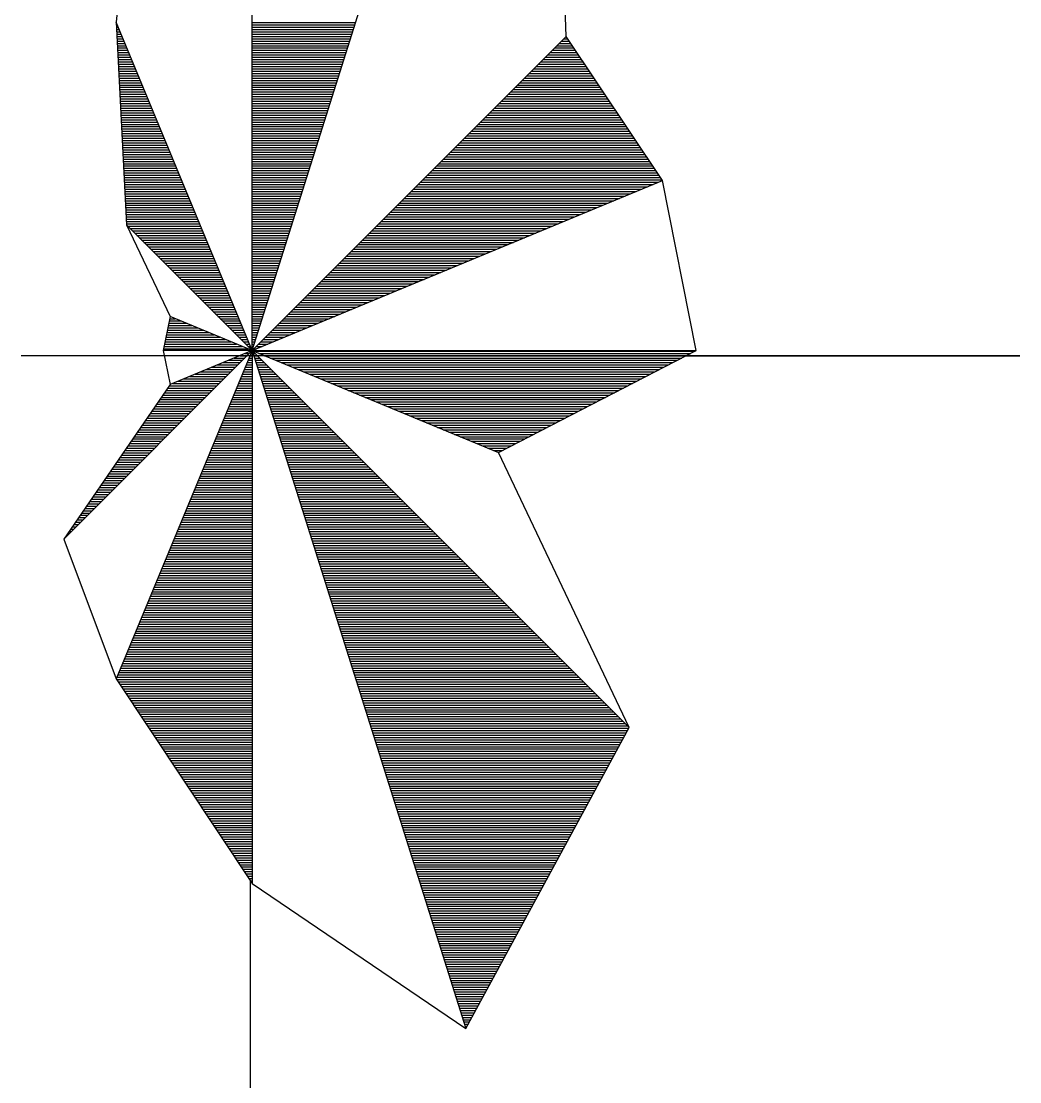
# Model space of a CAD drawing. Header units: millimetres. Extents: x 36720183 to 38160956, y 58934012 to 60388477.
# Drawn here: x 36907315 to 36933911, y 60300826 to 60329069 of the extents above; entities that cross this region are included whole.
import ezdxf

# ---------------------------------------------------------------- set-up
doc = ezdxf.new("R2010")
doc.units = ezdxf.units.MM
doc.header["$LTSCALE"] = 1000
doc.header["$MEASUREMENT"] = 0
doc.layers.add('TK_图框', color=7, linetype='Continuous')

# ---------------------------------------------------------------- blocks, each defined once
blk = doc.blocks.new('*X2')
at = {"color": 0}
for p, q in [((22719.77, 89198), (22764.47, 89198)), ((22719.77, 89197), (22764.16, 89197)), ((22719.77, 89196), (22763.84, 89196)), ((22719.77, 89195), (22763.53, 89195)), ((22719.77, 89194), (22763.21, 89194)), ((22719.77, 89193), (22762.9, 89193)), ((22719.77, 89192), (22762.58, 89192)), ((22719.77, 89191), (22762.27, 89191)), ((22719.77, 89190), (22761.95, 89190)), ((22719.77, 89189), (22761.64, 89189)), ((22719.77, 89188), (22761.32, 89188)), ((22719.77, 89187), (22761, 89187)), ((22719.77, 89186), (22760.69, 89186)), ((22719.77, 89185), (22760.37, 89185)), ((22719.77, 89184), (22760.06, 89184)), ((22719.77, 89183), (22759.74, 89183)), ((22719.77, 89182), (22759.43, 89182)), ((22719.77, 89181), (22759.11, 89181)), ((22719.77, 89180), (22758.8, 89180)), ((22719.77, 89179), (22758.48, 89179)), ((22719.77, 89178), (22758.17, 89178)), ((22719.77, 89177), (22757.85, 89177)), ((22719.77, 89176), (22757.54, 89176)), ((22719.77, 89175), (22757.22, 89175)), ((22719.77, 89174), (22756.91, 89174)), ((22719.77, 89173), (22756.59, 89173)), ((22719.77, 89172), (22756.28, 89172)), ((22719.77, 89171), (22755.96, 89171)), ((22719.77, 89170), (22755.64, 89170)), ((22719.77, 89169), (22755.33, 89169)), ((22719.77, 89168), (22755.01, 89168)), ((22719.77, 89167), (22754.7, 89167)), ((22719.77, 89166), (22754.38, 89166)), ((22719.77, 89165), (22754.07, 89165)), ((22719.77, 89164), (22753.75, 89164)), ((22719.77, 89163), (22753.44, 89163)), ((22719.77, 89162), (22753.12, 89162)), ((22719.77, 89161), (22752.81, 89161)), ((22719.77, 89160), (22752.49, 89160)), ((22719.77, 89159), (22752.18, 89159)), ((22719.77, 89158), (22751.86, 89158)), ((22719.77, 89157), (22751.55, 89157)), ((22719.77, 89156), (22751.23, 89156)), ((22719.77, 89155), (22750.92, 89155)), ((22719.77, 89154), (22750.6, 89154)), ((22719.77, 89153), (22750.28, 89153)), ((22719.77, 89152), (22749.97, 89152)), ((22719.77, 89151), (22749.65, 89151)), ((22719.77, 89150), (22749.34, 89150)), ((22719.77, 89149), (22749.02, 89149)), ((22719.77, 89148), (22748.71, 89148)), ((22719.77, 89147), (22748.39, 89147)), ((22719.77, 89146), (22748.08, 89146)), ((22719.77, 89145), (22747.76, 89145)), ((22719.77, 89144), (22747.45, 89144)), ((22719.77, 89143), (22747.13, 89143)), ((22719.77, 89142), (22746.82, 89142)), ((22719.77, 89141), (22746.5, 89141)), ((22719.77, 89140), (22746.19, 89140)), ((22719.77, 89139), (22745.87, 89139)), ((22719.77, 89138), (22745.55, 89138)), ((22719.77, 89137), (22745.24, 89137)), ((22719.77, 89136), (22744.92, 89136)), ((22719.77, 89135), (22744.61, 89135)), ((22719.77, 89134), (22744.29, 89134)), ((22719.77, 89133), (22743.98, 89133)), ((22719.77, 89132), (22743.66, 89132)), ((22719.77, 89131), (22743.35, 89131)), ((22719.77, 89130), (22743.03, 89130)), ((22719.77, 89129), (22742.72, 89129)), ((22719.77, 89128), (22742.4, 89128)), ((22719.77, 89127), (22742.09, 89127)), ((22719.77, 89126), (22741.77, 89126)), ((22719.77, 89125), (22741.46, 89125)), ((22719.77, 89124), (22741.14, 89124)), ((22719.77, 89123), (22740.83, 89123)), ((22719.77, 89122), (22740.51, 89122)), ((22719.77, 89121), (22740.19, 89121)), ((22719.77, 89120), (22739.88, 89120)), ((22719.77, 89119), (22739.56, 89119)), ((22719.77, 89118), (22739.25, 89118)), ((22719.77, 89117), (22738.93, 89117)), ((22719.77, 89116), (22738.62, 89116)), ((22719.77, 89115), (22738.3, 89115)), ((22719.77, 89114), (22737.99, 89114)), ((22719.77, 89113), (22737.67, 89113)), ((22719.77, 89112), (22737.36, 89112)), ((22719.77, 89111), (22737.04, 89111)), ((22719.77, 89110), (22736.73, 89110)), ((22719.77, 89109), (22736.41, 89109)), ((22719.77, 89108), (22736.1, 89108)), ((22719.77, 89107), (22735.78, 89107)), ((22719.77, 89106), (22735.47, 89106)), ((22719.77, 89105), (22735.15, 89105)), ((22719.77, 89104), (22734.83, 89104)), ((22719.77, 89103), (22734.52, 89103)), ((22719.77, 89102), (22734.2, 89102)), ((22719.77, 89101), (22733.89, 89101)), ((22719.77, 89100), (22733.57, 89100)), ((22719.77, 89099), (22733.26, 89099)), ((22719.77, 89098), (22732.94, 89098)), ((22719.77, 89097), (22732.63, 89097)), ((22719.77, 89096), (22732.31, 89096)), ((22719.77, 89095), (22732, 89095)), ((22719.77, 89094), (22731.68, 89094)), ((22719.77, 89093), (22731.37, 89093)), ((22719.77, 89092), (22731.05, 89092)), ((22719.77, 89091), (22730.74, 89091)), ((22719.77, 89090), (22730.42, 89090)), ((22719.77, 89089), (22730.11, 89089)), ((22719.77, 89088), (22729.79, 89088)), ((22719.77, 89087), (22729.47, 89087)), ((22719.77, 89086), (22729.16, 89086)), ((22719.77, 89085), (22728.84, 89085)), ((22719.77, 89084), (22728.53, 89084)), ((22719.77, 89083), (22728.21, 89083)), ((22719.77, 89082), (22727.9, 89082)), ((22719.77, 89081), (22727.58, 89081)), ((22719.77, 89080), (22727.27, 89080)), ((22719.77, 89079), (22726.95, 89079)), ((22719.77, 89078), (22726.64, 89078)), ((22719.77, 89077), (22726.32, 89077)), ((22719.77, 89076), (22726.01, 89076)), ((22719.77, 89075), (22725.69, 89075)), ((22719.77, 89074), (22725.38, 89074)), ((22719.77, 89073), (22725.06, 89073)), ((22719.77, 89072), (22724.75, 89072)), ((22719.77, 89071), (22724.43, 89071)), ((22719.77, 89070), (22724.11, 89070)), ((22719.77, 89069), (22723.8, 89069)), ((22719.77, 89068), (22723.48, 89068)), ((22719.77, 89067), (22723.17, 89067)), ((22719.77, 89066), (22722.85, 89066)), ((22719.77, 89065), (22722.54, 89065)), ((22719.77, 89064), (22722.22, 89064)), ((22719.77, 89063), (22721.91, 89063)), ((22719.77, 89062), (22721.59, 89062)), ((22719.77, 89061), (22721.28, 89061)), ((22719.77, 89060), (22720.96, 89060)), ((22719.77, 89059), (22720.65, 89059)), ((22719.77, 89058), (22720.33, 89058)), ((22719.77, 89057), (22720.02, 89057))]:
    blk.add_line(p, q, dxfattribs=at)
blk = doc.blocks.new('*X3')
at = {"color": 0}
for p, q in [((22719.84, 89056), (22719.99, 89056)), ((22720.15, 89055), (22720.99, 89055)), ((22720.47, 89054), (22721.99, 89054)), ((22720.79, 89053), (22722.99, 89053)), ((22721.1, 89052), (22723.99, 89052)), ((22721.42, 89051), (22724.99, 89051)), ((22721.73, 89050), (22725.99, 89050)), ((22722.05, 89049), (22726.99, 89049)), ((22722.36, 89048), (22727.99, 89048)), ((22722.68, 89047), (22728.99, 89047)), ((22722.99, 89046), (22729.99, 89046)), ((22723.31, 89045), (22730.99, 89045)), ((22723.62, 89044), (22731.99, 89044)), ((22723.94, 89043), (22732.99, 89043)), ((22724.25, 89042), (22733.99, 89042)), ((22724.57, 89041), (22734.99, 89041)), ((22724.88, 89040), (22735.99, 89040)), ((22725.2, 89039), (22736.99, 89039)), ((22725.51, 89038), (22737.99, 89038)), ((22725.83, 89037), (22738.99, 89037)), ((22726.15, 89036), (22739.99, 89036)), ((22726.46, 89035), (22740.99, 89035)), ((22726.78, 89034), (22741.99, 89034)), ((22727.09, 89033), (22742.99, 89033)), ((22727.41, 89032), (22743.99, 89032)), ((22727.72, 89031), (22744.99, 89031)), ((22728.04, 89030), (22745.99, 89030)), ((22728.35, 89029), (22746.99, 89029)), ((22728.67, 89028), (22747.99, 89028)), ((22728.98, 89027), (22748.99, 89027)), ((22729.3, 89026), (22749.99, 89026)), ((22729.61, 89025), (22750.99, 89025)), ((22729.93, 89024), (22751.99, 89024)), ((22730.24, 89023), (22752.99, 89023)), ((22730.56, 89022), (22753.99, 89022)), ((22730.87, 89021), (22754.99, 89021)), ((22731.19, 89020), (22755.99, 89020)), ((22731.51, 89019), (22756.99, 89019)), ((22731.82, 89018), (22757.99, 89018)), ((22732.14, 89017), (22758.99, 89017)), ((22732.45, 89016), (22759.99, 89016)), ((22732.77, 89015), (22760.99, 89015)), ((22733.08, 89014), (22761.99, 89014)), ((22733.4, 89013), (22762.99, 89013)), ((22733.71, 89012), (22763.99, 89012)), ((22734.03, 89011), (22764.99, 89011)), ((22734.34, 89010), (22765.99, 89010)), ((22734.66, 89009), (22766.99, 89009)), ((22734.97, 89008), (22767.99, 89008)), ((22735.29, 89007), (22768.99, 89007)), ((22735.6, 89006), (22769.99, 89006)), ((22735.92, 89005), (22770.99, 89005)), ((22736.24, 89004), (22771.99, 89004)), ((22736.55, 89003), (22772.99, 89003)), ((22736.87, 89002), (22773.99, 89002)), ((22737.18, 89001), (22774.99, 89001)), ((22737.5, 89000), (22775.99, 89000)), ((22737.81, 88999), (22776.99, 88999)), ((22738.13, 88998), (22777.99, 88998)), ((22738.44, 88997), (22778.99, 88997)), ((22738.76, 88996), (22779.99, 88996)), ((22739.07, 88995), (22780.99, 88995)), ((22739.39, 88994), (22781.99, 88994)), ((22739.7, 88993), (22782.99, 88993)), ((22740.02, 88992), (22783.99, 88992)), ((22740.33, 88991), (22784.99, 88991)), ((22740.65, 88990), (22785.99, 88990)), ((22740.96, 88989), (22786.99, 88989)), ((22741.28, 88988), (22787.99, 88988)), ((22741.6, 88987), (22788.99, 88987)), ((22741.91, 88986), (22789.99, 88986)), ((22742.23, 88985), (22790.99, 88985)), ((22742.54, 88984), (22791.99, 88984)), ((22742.86, 88983), (22792.99, 88983)), ((22743.17, 88982), (22793.99, 88982)), ((22743.49, 88981), (22794.99, 88981)), ((22743.8, 88980), (22795.99, 88980)), ((22744.12, 88979), (22796.99, 88979)), ((22744.43, 88978), (22797.99, 88978)), ((22744.75, 88977), (22798.99, 88977)), ((22745.06, 88976), (22799.99, 88976)), ((22745.38, 88975), (22800.99, 88975)), ((22745.69, 88974), (22801.99, 88974)), ((22746.01, 88973), (22802.99, 88973)), ((22746.32, 88972), (22803.99, 88972)), ((22746.64, 88971), (22804.99, 88971)), ((22746.96, 88970), (22805.99, 88970)), ((22747.27, 88969), (22806.99, 88969)), ((22747.59, 88968), (22807.99, 88968)), ((22747.9, 88967), (22808.99, 88967)), ((22748.22, 88966), (22809.99, 88966)), ((22748.53, 88965), (22810.99, 88965)), ((22748.85, 88964), (22811.99, 88964)), ((22749.16, 88963), (22812.99, 88963)), ((22749.48, 88962), (22813.99, 88962)), ((22749.79, 88961), (22814.99, 88961)), ((22750.11, 88960), (22815.99, 88960)), ((22750.42, 88959), (22816.99, 88959)), ((22750.74, 88958), (22817.99, 88958)), ((22751.05, 88957), (22818.99, 88957)), ((22751.37, 88956), (22819.99, 88956)), ((22751.68, 88955), (22820.99, 88955)), ((22752, 88954), (22821.99, 88954)), ((22752.32, 88953), (22822.99, 88953)), ((22752.63, 88952), (22823.99, 88952)), ((22752.95, 88951), (22824.99, 88951)), ((22753.26, 88950), (22825.99, 88950)), ((22753.58, 88949), (22826.99, 88949)), ((22753.89, 88948), (22827.99, 88948)), ((22754.21, 88947), (22828.99, 88947)), ((22754.52, 88946), (22829.99, 88946)), ((22754.84, 88945), (22830.99, 88945)), ((22755.15, 88944), (22831.99, 88944)), ((22755.47, 88943), (22832.99, 88943)), ((22755.78, 88942), (22833.99, 88942)), ((22756.1, 88941), (22834.99, 88941)), ((22756.41, 88940), (22835.99, 88940)), ((22756.73, 88939), (22836.99, 88939)), ((22757.04, 88938), (22837.99, 88938)), ((22757.36, 88937), (22838.99, 88937)), ((22757.68, 88936), (22839.99, 88936)), ((22757.99, 88935), (22840.99, 88935)), ((22758.31, 88934), (22841.99, 88934)), ((22758.62, 88933), (22842.99, 88933)), ((22758.94, 88932), (22843.99, 88932)), ((22759.25, 88931), (22844.99, 88931)), ((22759.57, 88930), (22845.99, 88930)), ((22759.88, 88929), (22846.99, 88929)), ((22760.2, 88928), (22847.99, 88928)), ((22760.51, 88927), (22848.99, 88927)), ((22760.83, 88926), (22849.99, 88926)), ((22761.14, 88925), (22850.99, 88925)), ((22761.46, 88924), (22851.99, 88924)), ((22761.77, 88923), (22852.99, 88923)), ((22762.09, 88922), (22853.99, 88922)), ((22762.4, 88921), (22854.99, 88921)), ((22762.72, 88920), (22855.99, 88920)), ((22763.04, 88919), (22856.99, 88919)), ((22763.35, 88918), (22857.99, 88918)), ((22763.67, 88917), (22858.99, 88917)), ((22763.98, 88916), (22859.99, 88916)), ((22764.3, 88915), (22860.99, 88915)), ((22764.61, 88914), (22861.99, 88914)), ((22764.93, 88913), (22862.99, 88913)), ((22765.24, 88912), (22863.99, 88912)), ((22765.56, 88911), (22864.99, 88911)), ((22765.87, 88910), (22865.99, 88910)), ((22766.19, 88909), (22866.99, 88909)), ((22766.5, 88908), (22867.99, 88908)), ((22766.82, 88907), (22868.99, 88907)), ((22767.13, 88906), (22869.99, 88906)), ((22767.45, 88905), (22870.99, 88905)), ((22767.76, 88904), (22871.99, 88904)), ((22768.08, 88903), (22872.99, 88903)), ((22768.4, 88902), (22873.99, 88902)), ((22768.71, 88901), (22874.99, 88901)), ((22769.03, 88900), (22875.99, 88900)), ((22769.34, 88899), (22876.99, 88899)), ((22769.66, 88898), (22877.99, 88898)), ((22769.97, 88897), (22878.99, 88897)), ((22770.29, 88896), (22879.99, 88896)), ((22770.6, 88895), (22880.99, 88895)), ((22770.92, 88894), (22881.99, 88894)), ((22771.23, 88893), (22882.52, 88893)), ((22771.55, 88892), (22881.98, 88892)), ((22771.86, 88891), (22881.44, 88891)), ((22772.18, 88890), (22880.9, 88890)), ((22772.49, 88889), (22880.35, 88889)), ((22772.81, 88888), (22879.81, 88888)), ((22773.12, 88887), (22879.27, 88887)), ((22773.44, 88886), (22878.73, 88886)), ((22773.76, 88885), (22878.18, 88885)), ((22774.07, 88884), (22877.64, 88884)), ((22774.39, 88883), (22877.1, 88883)), ((22774.7, 88882), (22876.56, 88882)), ((22775.02, 88881), (22876.01, 88881)), ((22775.33, 88880), (22875.47, 88880)), ((22775.65, 88879), (22874.93, 88879)), ((22775.96, 88878), (22874.39, 88878)), ((22776.28, 88877), (22873.85, 88877)), ((22776.59, 88876), (22873.3, 88876)), ((22776.91, 88875), (22872.76, 88875)), ((22777.22, 88874), (22872.22, 88874)), ((22777.54, 88873), (22871.68, 88873)), ((22777.85, 88872), (22871.13, 88872)), ((22778.17, 88871), (22870.59, 88871)), ((22778.49, 88870), (22870.05, 88870)), ((22778.8, 88869), (22869.51, 88869)), ((22779.12, 88868), (22868.96, 88868)), ((22779.43, 88867), (22868.42, 88867)), ((22779.75, 88866), (22867.88, 88866)), ((22780.06, 88865), (22867.34, 88865)), ((22780.38, 88864), (22866.79, 88864)), ((22780.69, 88863), (22866.25, 88863)), ((22781.01, 88862), (22865.71, 88862)), ((22781.32, 88861), (22865.17, 88861)), ((22781.64, 88860), (22864.63, 88860)), ((22781.95, 88859), (22864.08, 88859)), ((22782.27, 88858), (22863.54, 88858)), ((22782.58, 88857), (22863, 88857)), ((22782.9, 88856), (22862.46, 88856)), ((22783.21, 88855), (22861.91, 88855)), ((22783.53, 88854), (22861.37, 88854)), ((22783.85, 88853), (22860.83, 88853)), ((22784.16, 88852), (22860.29, 88852)), ((22784.48, 88851), (22859.74, 88851)), ((22784.79, 88850), (22859.2, 88850)), ((22785.11, 88849), (22858.66, 88849)), ((22785.42, 88848), (22858.12, 88848)), ((22785.74, 88847), (22857.57, 88847)), ((22786.05, 88846), (22857.03, 88846)), ((22786.37, 88845), (22856.49, 88845)), ((22786.68, 88844), (22855.95, 88844)), ((22787, 88843), (22855.41, 88843)), ((22787.31, 88842), (22854.86, 88842)), ((22787.63, 88841), (22854.32, 88841)), ((22787.94, 88840), (22853.78, 88840)), ((22788.26, 88839), (22853.24, 88839)), ((22788.57, 88838), (22852.69, 88838)), ((22788.89, 88837), (22852.15, 88837)), ((22789.21, 88836), (22851.61, 88836)), ((22789.52, 88835), (22851.07, 88835)), ((22789.84, 88834), (22850.52, 88834)), ((22790.15, 88833), (22849.98, 88833)), ((22790.47, 88832), (22849.44, 88832)), ((22790.78, 88831), (22848.9, 88831)), ((22791.1, 88830), (22848.35, 88830)), ((22791.41, 88829), (22847.81, 88829)), ((22791.73, 88828), (22847.27, 88828)), ((22792.04, 88827), (22846.73, 88827)), ((22792.36, 88826), (22846.19, 88826)), ((22792.67, 88825), (22845.64, 88825)), ((22792.99, 88824), (22845.1, 88824)), ((22793.3, 88823), (22844.56, 88823)), ((22793.62, 88822), (22844.02, 88822)), ((22793.93, 88821), (22843.47, 88821)), ((22794.25, 88820), (22842.93, 88820)), ((22794.57, 88819), (22842.39, 88819)), ((22794.88, 88818), (22841.85, 88818)), ((22795.2, 88817), (22841.3, 88817)), ((22795.51, 88816), (22840.76, 88816)), ((22795.83, 88815), (22840.22, 88815)), ((22796.14, 88814), (22839.68, 88814)), ((22796.46, 88813), (22839.13, 88813)), ((22796.77, 88812), (22838.59, 88812)), ((22797.09, 88811), (22838.05, 88811)), ((22797.4, 88810), (22837.51, 88810)), ((22797.72, 88809), (22836.97, 88809)), ((22798.03, 88808), (22836.42, 88808)), ((22798.35, 88807), (22835.88, 88807)), ((22798.66, 88806), (22835.34, 88806)), ((22798.98, 88805), (22834.8, 88805)), ((22799.29, 88804), (22834.25, 88804)), ((22799.61, 88803), (22833.71, 88803)), ((22799.93, 88802), (22833.17, 88802)), ((22800.24, 88801), (22832.63, 88801)), ((22800.56, 88800), (22832.08, 88800)), ((22800.87, 88799), (22831.54, 88799)), ((22801.19, 88798), (22831, 88798)), ((22801.5, 88797), (22830.46, 88797)), ((22801.82, 88796), (22829.91, 88796)), ((22802.13, 88795), (22829.37, 88795)), ((22802.45, 88794), (22828.83, 88794)), ((22802.76, 88793), (22828.29, 88793)), ((22803.08, 88792), (22827.75, 88792)), ((22803.39, 88791), (22827.2, 88791)), ((22803.71, 88790), (22826.66, 88790)), ((22804.02, 88789), (22826.12, 88789)), ((22804.34, 88788), (22825.58, 88788)), ((22804.65, 88787), (22825.03, 88787)), ((22804.97, 88786), (22824.49, 88786)), ((22805.29, 88785), (22823.95, 88785)), ((22805.6, 88784), (22823.41, 88784)), ((22805.92, 88783), (22822.86, 88783)), ((22806.23, 88782), (22822.32, 88782)), ((22806.55, 88781), (22821.78, 88781)), ((22806.86, 88780), (22821.24, 88780)), ((22807.18, 88779), (22820.69, 88779)), ((22807.49, 88778), (22820.15, 88778)), ((22807.81, 88777), (22819.61, 88777)), ((22808.12, 88776), (22819.07, 88776)), ((22808.44, 88775), (22818.53, 88775)), ((22808.75, 88774), (22817.98, 88774)), ((22809.07, 88773), (22817.44, 88773)), ((22809.38, 88772), (22816.9, 88772)), ((22809.7, 88771), (22816.36, 88771)), ((22810.01, 88770), (22815.81, 88770)), ((22810.33, 88769), (22815.27, 88769)), ((22810.65, 88768), (22814.73, 88768)), ((22810.96, 88767), (22814.19, 88767)), ((22811.28, 88766), (22813.64, 88766)), ((22811.59, 88765), (22813.1, 88765)), ((22811.91, 88764), (22812.56, 88764))]:
    blk.add_line(p, q, dxfattribs=at)
blk = doc.blocks.new('*X4')
at = {"color": 0}
for p, q in [((22720.3, 89056), (22911.34, 89056)), ((22722.72, 89055), (22909.4, 89055)), ((22725.13, 89054), (22907.46, 89054)), ((22727.54, 89053), (22905.52, 89053)), ((22729.96, 89052), (22903.58, 89052)), ((22732.37, 89051), (22901.64, 89051)), ((22734.79, 89050), (22899.7, 89050)), ((22737.2, 89049), (22897.75, 89049)), ((22739.62, 89048), (22895.81, 89048)), ((22742.03, 89047), (22893.87, 89047)), ((22744.44, 89046), (22891.93, 89046)), ((22746.86, 89045), (22889.99, 89045)), ((22749.27, 89044), (22888.05, 89044)), ((22751.69, 89043), (22886.11, 89043)), ((22754.1, 89042), (22884.17, 89042)), ((22756.52, 89041), (22882.23, 89041)), ((22758.93, 89040), (22880.29, 89040)), ((22761.34, 89039), (22878.35, 89039)), ((22763.76, 89038), (22876.4, 89038)), ((22766.17, 89037), (22874.46, 89037)), ((22768.59, 89036), (22872.52, 89036)), ((22771, 89035), (22870.58, 89035)), ((22773.41, 89034), (22868.64, 89034)), ((22775.83, 89033), (22866.7, 89033)), ((22778.24, 89032), (22864.76, 89032)), ((22780.66, 89031), (22862.82, 89031)), ((22783.07, 89030), (22860.88, 89030)), ((22785.49, 89029), (22858.94, 89029)), ((22787.9, 89028), (22856.99, 89028)), ((22790.31, 89027), (22855.05, 89027)), ((22792.73, 89026), (22853.11, 89026)), ((22795.14, 89025), (22851.17, 89025)), ((22797.56, 89024), (22849.23, 89024)), ((22799.97, 89023), (22847.29, 89023)), ((22802.39, 89022), (22845.35, 89022)), ((22804.8, 89021), (22843.41, 89021)), ((22807.21, 89020), (22841.47, 89020)), ((22809.63, 89019), (22839.53, 89019)), ((22812.04, 89018), (22837.58, 89018)), ((22814.46, 89017), (22835.64, 89017)), ((22816.87, 89016), (22833.7, 89016)), ((22819.29, 89015), (22831.76, 89015)), ((22821.7, 89014), (22829.82, 89014)), ((22824.11, 89013), (22827.88, 89013))]:
    blk.add_line(p, q, dxfattribs=at)
blk = doc.blocks.new('*X5')
at = {"color": 0}
for p, q in [((22854.55, 89191), (22856.19, 89191)), ((22850.55, 89187), (22858.87, 89187)), ((22851.55, 89188), (22858.2, 89188)), ((22852.55, 89189), (22857.53, 89189)), ((22853.55, 89190), (22856.86, 89190)), ((22845.55, 89182), (22862.21, 89182)), ((22846.55, 89183), (22861.54, 89183)), ((22847.55, 89184), (22860.87, 89184)), ((22848.55, 89185), (22860.2, 89185)), ((22849.55, 89186), (22859.53, 89186)), ((22841.55, 89178), (22864.88, 89178)), ((22842.55, 89179), (22864.21, 89179)), ((22843.55, 89180), (22863.54, 89180)), ((22844.55, 89181), (22862.87, 89181)), ((22836.55, 89173), (22868.22, 89173)), ((22837.55, 89174), (22867.55, 89174)), ((22838.55, 89175), (22866.88, 89175)), ((22839.55, 89176), (22866.22, 89176)), ((22840.55, 89177), (22865.55, 89177)), ((22831.55, 89168), (22871.56, 89168)), ((22832.55, 89169), (22870.89, 89169)), ((22833.55, 89170), (22870.22, 89170)), ((22834.55, 89171), (22869.56, 89171)), ((22835.55, 89172), (22868.89, 89172)), ((22827.55, 89164), (22874.23, 89164)), ((22828.55, 89165), (22873.57, 89165)), ((22829.55, 89166), (22872.9, 89166)), ((22830.55, 89167), (22872.23, 89167)), ((22822.55, 89159), (22877.57, 89159)), ((22823.55, 89160), (22876.91, 89160)), ((22824.55, 89161), (22876.24, 89161)), ((22825.55, 89162), (22875.57, 89162)), ((22826.55, 89163), (22874.9, 89163)), ((22818.55, 89155), (22880.25, 89155)), ((22819.55, 89156), (22879.58, 89156)), ((22820.55, 89157), (22878.91, 89157)), ((22821.55, 89158), (22878.24, 89158)), ((22813.55, 89150), (22883.59, 89150)), ((22814.55, 89151), (22882.92, 89151)), ((22815.55, 89152), (22882.25, 89152)), ((22816.55, 89153), (22881.58, 89153)), ((22817.55, 89154), (22880.92, 89154)), ((22808.55, 89145), (22886.93, 89145)), ((22809.55, 89146), (22886.26, 89146)), ((22810.55, 89147), (22885.59, 89147)), ((22811.55, 89148), (22884.92, 89148)), ((22812.55, 89149), (22884.26, 89149)), ((22804.55, 89141), (22889.6, 89141)), ((22805.55, 89142), (22888.93, 89142)), ((22806.55, 89143), (22888.27, 89143)), ((22807.55, 89144), (22887.6, 89144)), ((22799.55, 89136), (22892.94, 89136)), ((22800.55, 89137), (22892.27, 89137)), ((22801.55, 89138), (22891.61, 89138)), ((22802.55, 89139), (22890.94, 89139)), ((22803.55, 89140), (22890.27, 89140)), ((22795.55, 89132), (22895.62, 89132)), ((22796.55, 89133), (22894.95, 89133)), ((22797.55, 89134), (22894.28, 89134)), ((22798.55, 89135), (22893.61, 89135)), ((22790.55, 89127), (22890.65, 89127)), ((22791.55, 89128), (22893.06, 89128)), ((22792.55, 89129), (22895.48, 89129)), ((22793.55, 89130), (22896.95, 89130)), ((22794.55, 89131), (22896.28, 89131)), ((22786.55, 89123), (22880.99, 89123)), ((22787.55, 89124), (22883.4, 89124)), ((22788.55, 89125), (22885.82, 89125)), ((22789.55, 89126), (22888.23, 89126)), ((22781.55, 89118), (22868.92, 89118)), ((22782.55, 89119), (22871.33, 89119)), ((22783.55, 89120), (22873.75, 89120)), ((22784.55, 89121), (22876.16, 89121)), ((22785.55, 89122), (22878.58, 89122)), ((22776.55, 89113), (22856.85, 89113)), ((22777.55, 89114), (22859.26, 89114)), ((22778.55, 89115), (22861.68, 89115)), ((22779.55, 89116), (22864.09, 89116)), ((22780.55, 89117), (22866.5, 89117)), ((22772.55, 89109), (22847.19, 89109)), ((22773.55, 89110), (22849.61, 89110)), ((22774.55, 89111), (22852.02, 89111)), ((22775.55, 89112), (22854.43, 89112)), ((22767.55, 89104), (22835.12, 89104)), ((22768.55, 89105), (22837.53, 89105)), ((22769.55, 89106), (22839.95, 89106)), ((22770.55, 89107), (22842.36, 89107)), ((22771.55, 89108), (22844.78, 89108)), ((22763.55, 89100), (22825.46, 89100)), ((22764.55, 89101), (22827.88, 89101)), ((22765.55, 89102), (22830.29, 89102)), ((22766.55, 89103), (22832.71, 89103)), ((22758.55, 89095), (22813.39, 89095)), ((22759.55, 89096), (22815.81, 89096)), ((22760.55, 89097), (22818.22, 89097)), ((22761.55, 89098), (22820.63, 89098)), ((22762.55, 89099), (22823.05, 89099)), ((22753.55, 89090), (22801.32, 89090)), ((22754.55, 89091), (22803.74, 89091)), ((22755.55, 89092), (22806.15, 89092)), ((22756.55, 89093), (22808.56, 89093)), ((22757.55, 89094), (22810.98, 89094)), ((22749.55, 89086), (22791.66, 89086)), ((22750.55, 89087), (22794.08, 89087)), ((22751.55, 89088), (22796.49, 89088)), ((22752.55, 89089), (22798.91, 89089)), ((22744.55, 89081), (22779.59, 89081)), ((22745.55, 89082), (22782.01, 89082)), ((22746.55, 89083), (22784.42, 89083)), ((22747.55, 89084), (22786.84, 89084)), ((22748.55, 89085), (22789.25, 89085)), ((22740.55, 89077), (22769.94, 89077)), ((22741.55, 89078), (22772.35, 89078)), ((22742.55, 89079), (22774.76, 89079)), ((22743.55, 89080), (22777.18, 89080)), ((22735.55, 89072), (22757.87, 89072)), ((22736.55, 89073), (22760.28, 89073)), ((22737.55, 89074), (22762.69, 89074)), ((22738.55, 89075), (22765.11, 89075)), ((22739.55, 89076), (22767.52, 89076)), ((22731.55, 89068), (22748.21, 89068)), ((22732.55, 89069), (22750.62, 89069)), ((22733.55, 89070), (22753.04, 89070)), ((22734.55, 89071), (22755.45, 89071)), ((22726.55, 89063), (22736.14, 89063)), ((22727.55, 89064), (22738.55, 89064)), ((22728.55, 89065), (22740.97, 89065)), ((22729.55, 89066), (22743.38, 89066)), ((22730.55, 89067), (22745.79, 89067)), ((22721.55, 89058), (22724.07, 89058)), ((22722.55, 89059), (22726.48, 89059)), ((22723.55, 89060), (22728.89, 89060)), ((22724.55, 89061), (22731.31, 89061)), ((22725.55, 89062), (22733.72, 89062)), ((22720.55, 89057), (22721.65, 89057))]:
    blk.add_line(p, q, dxfattribs=at)
blk = doc.blocks.new('*X6')
at = {"color": 0}
for p, q in [((22661, 89198), (22661.04, 89198)), ((22661.05, 89197), (22661.46, 89197)), ((22661.1, 89196), (22661.87, 89196)), ((22661.15, 89195), (22662.29, 89195)), ((22661.2, 89194), (22662.7, 89194)), ((22661.25, 89193), (22663.11, 89193)), ((22661.3, 89192), (22663.53, 89192)), ((22661.35, 89191), (22663.94, 89191)), ((22661.4, 89190), (22664.36, 89190)), ((22661.46, 89189), (22664.77, 89189)), ((22661.51, 89188), (22665.19, 89188)), ((22661.56, 89187), (22665.6, 89187)), ((22661.61, 89186), (22666.01, 89186)), ((22661.66, 89185), (22666.43, 89185)), ((22661.71, 89184), (22666.84, 89184)), ((22661.76, 89183), (22667.26, 89183)), ((22661.81, 89182), (22667.67, 89182)), ((22661.86, 89181), (22668.08, 89181)), ((22661.92, 89180), (22668.5, 89180)), ((22661.97, 89179), (22668.91, 89179)), ((22662.02, 89178), (22669.33, 89178)), ((22662.07, 89177), (22669.74, 89177)), ((22662.12, 89176), (22670.16, 89176)), ((22662.17, 89175), (22670.57, 89175)), ((22662.22, 89174), (22670.98, 89174)), ((22662.27, 89173), (22671.4, 89173)), ((22662.32, 89172), (22671.81, 89172)), ((22662.38, 89171), (22672.23, 89171)), ((22662.43, 89170), (22672.64, 89170)), ((22662.48, 89169), (22673.06, 89169)), ((22662.53, 89168), (22673.47, 89168)), ((22662.58, 89167), (22673.88, 89167)), ((22662.63, 89166), (22674.3, 89166)), ((22662.68, 89165), (22674.71, 89165)), ((22662.73, 89164), (22675.13, 89164)), ((22662.78, 89163), (22675.54, 89163)), ((22662.84, 89162), (22675.95, 89162)), ((22662.89, 89161), (22676.37, 89161)), ((22662.94, 89160), (22676.78, 89160)), ((22662.99, 89159), (22677.2, 89159)), ((22663.04, 89158), (22677.61, 89158)), ((22663.09, 89157), (22678.03, 89157)), ((22663.14, 89156), (22678.44, 89156)), ((22663.19, 89155), (22678.85, 89155)), ((22663.24, 89154), (22679.27, 89154)), ((22663.29, 89153), (22679.68, 89153)), ((22663.35, 89152), (22680.1, 89152)), ((22663.4, 89151), (22680.51, 89151)), ((22663.45, 89150), (22680.93, 89150)), ((22663.5, 89149), (22681.34, 89149)), ((22663.55, 89148), (22681.75, 89148)), ((22663.6, 89147), (22682.17, 89147)), ((22663.65, 89146), (22682.58, 89146)), ((22663.7, 89145), (22683, 89145)), ((22663.75, 89144), (22683.41, 89144)), ((22663.81, 89143), (22683.82, 89143)), ((22663.86, 89142), (22684.24, 89142)), ((22663.91, 89141), (22684.65, 89141)), ((22663.96, 89140), (22685.07, 89140)), ((22664.01, 89139), (22685.48, 89139)), ((22664.06, 89138), (22685.9, 89138)), ((22664.11, 89137), (22686.31, 89137)), ((22664.16, 89136), (22686.72, 89136)), ((22664.21, 89135), (22687.14, 89135)), ((22664.27, 89134), (22687.55, 89134)), ((22664.32, 89133), (22687.97, 89133)), ((22664.37, 89132), (22688.38, 89132)), ((22664.42, 89131), (22688.8, 89131)), ((22664.47, 89130), (22689.21, 89130)), ((22664.52, 89129), (22689.62, 89129)), ((22664.57, 89128), (22690.04, 89128)), ((22664.62, 89127), (22690.45, 89127)), ((22664.67, 89126), (22690.87, 89126)), ((22664.72, 89125), (22691.28, 89125)), ((22664.78, 89124), (22691.69, 89124)), ((22664.83, 89123), (22692.11, 89123)), ((22664.88, 89122), (22692.52, 89122)), ((22664.93, 89121), (22692.94, 89121)), ((22664.98, 89120), (22693.35, 89120)), ((22665.03, 89119), (22693.77, 89119)), ((22665.08, 89118), (22694.18, 89118)), ((22665.13, 89117), (22694.59, 89117)), ((22665.18, 89116), (22695.01, 89116)), ((22665.24, 89115), (22695.42, 89115)), ((22665.29, 89114), (22695.84, 89114)), ((22665.34, 89113), (22696.25, 89113)), ((22665.39, 89112), (22696.67, 89112)), ((22665.44, 89111), (22697.08, 89111)), ((22665.99, 89110), (22697.49, 89110)), ((22666.99, 89109), (22697.91, 89109)), ((22667.99, 89108), (22698.32, 89108)), ((22668.99, 89107), (22698.74, 89107)), ((22669.99, 89106), (22699.15, 89106)), ((22670.99, 89105), (22699.56, 89105)), ((22671.99, 89104), (22699.98, 89104)), ((22672.99, 89103), (22700.39, 89103)), ((22673.99, 89102), (22700.81, 89102)), ((22674.99, 89101), (22701.22, 89101)), ((22675.99, 89100), (22701.64, 89100)), ((22676.99, 89099), (22702.05, 89099)), ((22677.99, 89098), (22702.46, 89098)), ((22678.99, 89097), (22702.88, 89097)), ((22679.99, 89096), (22703.29, 89096)), ((22680.99, 89095), (22703.71, 89095)), ((22681.99, 89094), (22704.12, 89094)), ((22682.99, 89093), (22704.54, 89093)), ((22683.99, 89092), (22704.95, 89092)), ((22684.99, 89091), (22705.36, 89091)), ((22685.99, 89090), (22705.78, 89090)), ((22686.99, 89089), (22706.19, 89089)), ((22687.99, 89088), (22706.61, 89088)), ((22688.99, 89087), (22707.02, 89087)), ((22689.99, 89086), (22707.43, 89086)), ((22690.99, 89085), (22707.85, 89085)), ((22691.99, 89084), (22708.26, 89084)), ((22692.99, 89083), (22708.68, 89083)), ((22693.99, 89082), (22709.09, 89082)), ((22694.99, 89081), (22709.51, 89081)), ((22695.99, 89080), (22709.92, 89080)), ((22696.99, 89079), (22710.33, 89079)), ((22697.99, 89078), (22710.75, 89078)), ((22698.99, 89077), (22711.16, 89077)), ((22699.99, 89076), (22711.58, 89076)), ((22700.99, 89075), (22711.99, 89075)), ((22701.99, 89074), (22712.41, 89074)), ((22702.99, 89073), (22712.82, 89073)), ((22703.99, 89072), (22713.23, 89072)), ((22704.99, 89071), (22713.65, 89071)), ((22705.99, 89070), (22714.06, 89070)), ((22706.99, 89069), (22714.48, 89069)), ((22707.99, 89068), (22714.89, 89068)), ((22708.99, 89067), (22715.3, 89067)), ((22709.99, 89066), (22715.72, 89066)), ((22710.99, 89065), (22716.13, 89065)), ((22711.99, 89064), (22716.55, 89064)), ((22712.99, 89063), (22716.96, 89063)), ((22713.99, 89062), (22717.38, 89062)), ((22714.99, 89061), (22717.79, 89061)), ((22715.99, 89060), (22718.2, 89060)), ((22716.99, 89059), (22718.62, 89059)), ((22717.99, 89058), (22719.03, 89058)), ((22718.99, 89057), (22719.45, 89057))]:
    blk.add_line(p, q, dxfattribs=at)
blk = doc.blocks.new('*X7')
at = {"color": 0}
for p, q in [((22683.71, 89068), (22691.33, 89068)), ((22683.91, 89069), (22688.92, 89069)), ((22684.11, 89070), (22686.5, 89070)), ((22682.72, 89063), (22703.4, 89063)), ((22682.92, 89064), (22700.99, 89064)), ((22683.12, 89065), (22698.57, 89065)), ((22683.32, 89066), (22696.16, 89066)), ((22683.51, 89067), (22693.75, 89067)), ((22681.72, 89058), (22715.47, 89058)), ((22681.92, 89059), (22713.06, 89059)), ((22682.12, 89060), (22710.65, 89060)), ((22682.32, 89061), (22708.23, 89061)), ((22682.52, 89062), (22705.82, 89062)), ((22681.52, 89057), (22717.89, 89057))]:
    blk.add_line(p, q, dxfattribs=at)
blk = doc.blocks.new('*X8')
at = {"color": 0}
for p, q in [((22714.41, 89054), (22717.55, 89054)), ((22716.82, 89055), (22718.55, 89055)), ((22719.24, 89056), (22719.55, 89056)), ((22702.34, 89049), (22712.55, 89049)), ((22704.75, 89050), (22713.55, 89050)), ((22707.17, 89051), (22714.55, 89051)), ((22709.58, 89052), (22715.55, 89052)), ((22711.99, 89053), (22716.55, 89053)), ((22692.68, 89045), (22708.55, 89045)), ((22695.1, 89046), (22709.55, 89046)), ((22697.51, 89047), (22710.55, 89047)), ((22699.92, 89048), (22711.55, 89048)), ((22683.24, 89040), (22703.55, 89040)), ((22683.93, 89041), (22704.55, 89041)), ((22685.44, 89042), (22705.55, 89042)), ((22687.85, 89043), (22706.55, 89043)), ((22690.27, 89044), (22707.55, 89044)), ((22679.8, 89035), (22698.55, 89035)), ((22680.49, 89036), (22699.55, 89036)), ((22681.18, 89037), (22700.55, 89037)), ((22681.86, 89038), (22701.55, 89038)), ((22682.55, 89039), (22702.55, 89039)), ((22677.04, 89031), (22694.55, 89031)), ((22677.73, 89032), (22695.55, 89032)), ((22678.42, 89033), (22696.55, 89033)), ((22679.11, 89034), (22697.55, 89034)), ((22673.6, 89026), (22689.55, 89026)), ((22674.29, 89027), (22690.55, 89027)), ((22674.98, 89028), (22691.55, 89028)), ((22675.67, 89029), (22692.55, 89029)), ((22676.36, 89030), (22693.55, 89030)), ((22670.85, 89022), (22685.55, 89022)), ((22671.53, 89023), (22686.55, 89023)), ((22672.22, 89024), (22687.55, 89024)), ((22672.91, 89025), (22688.55, 89025)), ((22667.4, 89017), (22680.55, 89017)), ((22668.09, 89018), (22681.55, 89018)), ((22668.78, 89019), (22682.55, 89019)), ((22669.47, 89020), (22683.55, 89020)), ((22670.16, 89021), (22684.55, 89021)), ((22664.65, 89013), (22676.55, 89013)), ((22665.34, 89014), (22677.55, 89014)), ((22666.02, 89015), (22678.55, 89015)), ((22666.71, 89016), (22679.55, 89016)), ((22661.2, 89008), (22671.55, 89008)), ((22661.89, 89009), (22672.55, 89009)), ((22662.58, 89010), (22673.55, 89010)), ((22663.27, 89011), (22674.55, 89011)), ((22663.96, 89012), (22675.55, 89012)), ((22657.76, 89003), (22666.55, 89003)), ((22658.45, 89004), (22667.55, 89004)), ((22659.14, 89005), (22668.55, 89005)), ((22659.83, 89006), (22669.55, 89006)), ((22660.51, 89007), (22670.55, 89007)), ((22655, 88999), (22662.55, 88999)), ((22655.69, 89000), (22663.55, 89000)), ((22656.38, 89001), (22664.55, 89001)), ((22657.07, 89002), (22665.55, 89002)), ((22651.56, 88994), (22657.55, 88994)), ((22652.25, 88995), (22658.55, 88995)), ((22652.94, 88996), (22659.55, 88996)), ((22653.63, 88997), (22660.55, 88997)), ((22654.32, 88998), (22661.55, 88998)), ((22648.81, 88990), (22653.55, 88990)), ((22649.49, 88991), (22654.55, 88991)), ((22650.18, 88992), (22655.55, 88992)), ((22650.87, 88993), (22656.55, 88993)), ((22645.36, 88985), (22648.55, 88985)), ((22646.05, 88986), (22649.55, 88986)), ((22646.74, 88987), (22650.55, 88987)), ((22647.43, 88988), (22651.55, 88988)), ((22648.12, 88989), (22652.55, 88989)), ((22641.92, 88980), (22643.55, 88980)), ((22642.61, 88981), (22644.55, 88981)), ((22643.3, 88982), (22645.55, 88982)), ((22643.99, 88983), (22646.55, 88983)), ((22644.67, 88984), (22647.55, 88984)), ((22639.16, 88976), (22639.55, 88976)), ((22639.85, 88977), (22640.55, 88977)), ((22640.54, 88978), (22641.55, 88978)), ((22641.23, 88979), (22642.55, 88979)), ((22638.48, 88975), (22638.55, 88975))]:
    blk.add_line(p, q, dxfattribs=at)
blk = doc.blocks.new('*X9')
at = {"color": 0}
for p, q in [((22718.85, 89054), (22719.77, 89054)), ((22719.26, 89055), (22719.77, 89055)), ((22719.68, 89056), (22719.77, 89056)), ((22716.78, 89049), (22719.77, 89049)), ((22717.19, 89050), (22719.77, 89050)), ((22717.61, 89051), (22719.77, 89051)), ((22718.02, 89052), (22719.77, 89052)), ((22718.44, 89053), (22719.77, 89053)), ((22715.12, 89045), (22719.77, 89045)), ((22715.54, 89046), (22719.77, 89046)), ((22715.95, 89047), (22719.77, 89047)), ((22716.36, 89048), (22719.77, 89048)), ((22713.05, 89040), (22719.77, 89040)), ((22713.47, 89041), (22719.77, 89041)), ((22713.88, 89042), (22719.77, 89042)), ((22714.29, 89043), (22719.77, 89043)), ((22714.71, 89044), (22719.77, 89044)), ((22710.98, 89035), (22719.77, 89035)), ((22711.39, 89036), (22719.77, 89036)), ((22711.81, 89037), (22719.77, 89037)), ((22712.22, 89038), (22719.77, 89038)), ((22712.64, 89039), (22719.77, 89039)), ((22709.32, 89031), (22719.77, 89031)), ((22709.74, 89032), (22719.77, 89032)), ((22710.15, 89033), (22719.77, 89033)), ((22710.57, 89034), (22719.77, 89034)), ((22707.25, 89026), (22719.77, 89026)), ((22707.67, 89027), (22719.77, 89027)), ((22708.08, 89028), (22719.77, 89028)), ((22708.49, 89029), (22719.77, 89029)), ((22708.91, 89030), (22719.77, 89030)), ((22705.6, 89022), (22719.77, 89022)), ((22706.01, 89023), (22719.77, 89023)), ((22706.42, 89024), (22719.77, 89024)), ((22706.84, 89025), (22719.77, 89025)), ((22703.52, 89017), (22719.77, 89017)), ((22703.94, 89018), (22719.77, 89018)), ((22704.35, 89019), (22719.77, 89019)), ((22704.77, 89020), (22719.77, 89020)), ((22705.18, 89021), (22719.77, 89021)), ((22701.87, 89013), (22719.77, 89013)), ((22702.28, 89014), (22719.77, 89014)), ((22702.7, 89015), (22719.77, 89015)), ((22703.11, 89016), (22719.77, 89016)), ((22699.8, 89008), (22719.77, 89008)), ((22700.21, 89009), (22719.77, 89009)), ((22700.62, 89010), (22719.77, 89010)), ((22701.04, 89011), (22719.77, 89011)), ((22701.45, 89012), (22719.77, 89012)), ((22697.73, 89003), (22719.77, 89003)), ((22698.14, 89004), (22719.77, 89004)), ((22698.55, 89005), (22719.77, 89005)), ((22698.97, 89006), (22719.77, 89006)), ((22699.38, 89007), (22719.77, 89007)), ((22696.07, 88999), (22719.77, 88999)), ((22696.48, 89000), (22719.77, 89000)), ((22696.9, 89001), (22719.77, 89001)), ((22697.31, 89002), (22719.77, 89002)), ((22694, 88994), (22719.77, 88994)), ((22694.41, 88995), (22719.77, 88995)), ((22694.83, 88996), (22719.77, 88996)), ((22695.24, 88997), (22719.77, 88997)), ((22695.65, 88998), (22719.77, 88998)), ((22692.34, 88990), (22719.77, 88990)), ((22692.75, 88991), (22719.77, 88991)), ((22693.17, 88992), (22719.77, 88992)), ((22693.58, 88993), (22719.77, 88993)), ((22690.27, 88985), (22719.77, 88985)), ((22690.68, 88986), (22719.77, 88986)), ((22691.1, 88987), (22719.77, 88987)), ((22691.51, 88988), (22719.77, 88988)), ((22691.93, 88989), (22719.77, 88989)), ((22688.2, 88980), (22719.77, 88980)), ((22688.61, 88981), (22719.77, 88981)), ((22689.03, 88982), (22719.77, 88982)), ((22689.44, 88983), (22719.77, 88983)), ((22689.86, 88984), (22719.77, 88984)), ((22686.54, 88976), (22719.77, 88976)), ((22686.96, 88977), (22719.77, 88977)), ((22687.37, 88978), (22719.77, 88978)), ((22687.78, 88979), (22719.77, 88979)), ((22684.47, 88971), (22719.77, 88971)), ((22684.88, 88972), (22719.77, 88972)), ((22685.3, 88973), (22719.77, 88973)), ((22685.71, 88974), (22719.77, 88974)), ((22686.13, 88975), (22719.77, 88975)), ((22682.81, 88967), (22719.77, 88967)), ((22683.23, 88968), (22719.77, 88968)), ((22683.64, 88969), (22719.77, 88969)), ((22684.06, 88970), (22719.77, 88970)), ((22680.74, 88962), (22719.77, 88962)), ((22681.16, 88963), (22719.77, 88963)), ((22681.57, 88964), (22719.77, 88964)), ((22681.99, 88965), (22719.77, 88965)), ((22682.4, 88966), (22719.77, 88966)), ((22679.09, 88958), (22719.77, 88958)), ((22679.5, 88959), (22719.77, 88959)), ((22679.91, 88960), (22719.77, 88960)), ((22680.33, 88961), (22719.77, 88961)), ((22677.01, 88953), (22719.77, 88953)), ((22677.43, 88954), (22719.77, 88954)), ((22677.84, 88955), (22719.77, 88955)), ((22678.26, 88956), (22719.77, 88956)), ((22678.67, 88957), (22719.77, 88957)), ((22674.94, 88948), (22719.77, 88948)), ((22675.36, 88949), (22719.77, 88949)), ((22675.77, 88950), (22719.77, 88950)), ((22676.19, 88951), (22719.77, 88951)), ((22676.6, 88952), (22719.77, 88952)), ((22673.29, 88944), (22719.77, 88944)), ((22673.7, 88945), (22719.77, 88945)), ((22674.12, 88946), (22719.77, 88946)), ((22674.53, 88947), (22719.77, 88947)), ((22671.22, 88939), (22719.77, 88939)), ((22671.63, 88940), (22719.77, 88940)), ((22672.04, 88941), (22719.77, 88941)), ((22672.46, 88942), (22719.77, 88942)), ((22672.87, 88943), (22719.77, 88943)), ((22669.56, 88935), (22719.77, 88935)), ((22669.97, 88936), (22719.77, 88936)), ((22670.39, 88937), (22719.77, 88937)), ((22670.8, 88938), (22719.77, 88938)), ((22667.49, 88930), (22719.77, 88930)), ((22667.9, 88931), (22719.77, 88931)), ((22668.32, 88932), (22719.77, 88932)), ((22668.73, 88933), (22719.77, 88933)), ((22669.14, 88934), (22719.77, 88934)), ((22665.42, 88925), (22719.77, 88925)), ((22665.83, 88926), (22719.77, 88926)), ((22666.25, 88927), (22719.77, 88927)), ((22666.66, 88928), (22719.77, 88928)), ((22667.07, 88929), (22719.77, 88929)), ((22663.76, 88921), (22719.77, 88921)), ((22664.17, 88922), (22719.77, 88922)), ((22664.59, 88923), (22719.77, 88923)), ((22665, 88924), (22719.77, 88924)), ((22661.69, 88916), (22719.77, 88916)), ((22662.1, 88917), (22719.77, 88917)), ((22662.52, 88918), (22719.77, 88918)), ((22662.93, 88919), (22719.77, 88919)), ((22663.35, 88920), (22719.77, 88920)), ((22661.2, 88914), (22719.77, 88914)), ((22661.27, 88915), (22719.77, 88915)), ((22661.86, 88913), (22719.77, 88913)), ((22662.53, 88912), (22719.77, 88912)), ((22663.19, 88911), (22719.77, 88911)), ((22663.85, 88910), (22719.77, 88910)), ((22664.52, 88909), (22719.77, 88909)), ((22665.18, 88908), (22719.77, 88908)), ((22665.85, 88907), (22719.77, 88907)), ((22666.51, 88906), (22719.77, 88906)), ((22667.18, 88905), (22719.77, 88905)), ((22667.84, 88904), (22719.77, 88904)), ((22668.5, 88903), (22719.77, 88903)), ((22669.17, 88902), (22719.77, 88902)), ((22669.83, 88901), (22719.77, 88901)), ((22670.5, 88900), (22719.77, 88900)), ((22671.16, 88899), (22719.77, 88899)), ((22671.83, 88898), (22719.77, 88898)), ((22672.49, 88897), (22719.77, 88897)), ((22673.15, 88896), (22719.77, 88896)), ((22673.82, 88895), (22719.77, 88895)), ((22674.48, 88894), (22719.77, 88894)), ((22675.15, 88893), (22719.77, 88893)), ((22675.81, 88892), (22719.77, 88892)), ((22676.47, 88891), (22719.77, 88891)), ((22677.14, 88890), (22719.77, 88890)), ((22677.8, 88889), (22719.77, 88889)), ((22678.47, 88888), (22719.77, 88888)), ((22679.13, 88887), (22719.77, 88887)), ((22679.8, 88886), (22719.77, 88886)), ((22680.46, 88885), (22719.77, 88885)), ((22681.12, 88884), (22719.77, 88884)), ((22681.79, 88883), (22719.77, 88883)), ((22682.45, 88882), (22719.77, 88882)), ((22683.12, 88881), (22719.77, 88881)), ((22683.78, 88880), (22719.77, 88880)), ((22684.45, 88879), (22719.77, 88879)), ((22685.11, 88878), (22719.77, 88878)), ((22685.77, 88877), (22719.77, 88877)), ((22686.44, 88876), (22719.77, 88876)), ((22687.1, 88875), (22719.77, 88875)), ((22687.77, 88874), (22719.77, 88874)), ((22688.43, 88873), (22719.77, 88873)), ((22689.1, 88872), (22719.77, 88872)), ((22689.76, 88871), (22719.77, 88871)), ((22690.42, 88870), (22719.77, 88870)), ((22691.09, 88869), (22719.77, 88869)), ((22691.75, 88868), (22719.77, 88868)), ((22692.42, 88867), (22719.77, 88867)), ((22693.08, 88866), (22719.77, 88866)), ((22693.75, 88865), (22719.77, 88865)), ((22694.41, 88864), (22719.77, 88864)), ((22695.07, 88863), (22719.77, 88863)), ((22695.74, 88862), (22719.77, 88862)), ((22696.4, 88861), (22719.77, 88861)), ((22697.07, 88860), (22719.77, 88860)), ((22697.73, 88859), (22719.77, 88859)), ((22698.39, 88858), (22719.77, 88858)), ((22699.06, 88857), (22719.77, 88857)), ((22699.72, 88856), (22719.77, 88856)), ((22700.39, 88855), (22719.77, 88855)), ((22701.05, 88854), (22719.77, 88854)), ((22701.72, 88853), (22719.77, 88853)), ((22702.38, 88852), (22719.77, 88852)), ((22703.04, 88851), (22719.77, 88851)), ((22703.71, 88850), (22719.77, 88850)), ((22704.37, 88849), (22719.77, 88849)), ((22705.04, 88848), (22719.77, 88848)), ((22705.7, 88847), (22719.77, 88847)), ((22706.37, 88846), (22719.77, 88846)), ((22707.03, 88845), (22719.77, 88845)), ((22707.69, 88844), (22719.77, 88844)), ((22708.36, 88843), (22719.77, 88843)), ((22709.02, 88842), (22719.77, 88842)), ((22709.69, 88841), (22719.77, 88841)), ((22710.35, 88840), (22719.77, 88840)), ((22711.02, 88839), (22719.77, 88839)), ((22711.68, 88838), (22719.77, 88838)), ((22712.34, 88837), (22719.77, 88837)), ((22713.01, 88836), (22719.77, 88836)), ((22713.67, 88835), (22719.77, 88835)), ((22714.34, 88834), (22719.77, 88834)), ((22715, 88833), (22719.77, 88833)), ((22715.67, 88832), (22719.77, 88832)), ((22716.33, 88831), (22719.77, 88831)), ((22716.99, 88830), (22719.77, 88830)), ((22717.66, 88829), (22719.77, 88829)), ((22718.32, 88828), (22719.77, 88828)), ((22718.99, 88827), (22719.77, 88827)), ((22719.65, 88826), (22719.77, 88826))]:
    blk.add_line(p, q, dxfattribs=at)
blk = doc.blocks.new('FMG')
for p, q in [((20204.61, 90346.63), (20162.29, 89895.85)), ((20204.61, 89793.67), (20204.61, 90346.63)), ((20204.61, 89793.67), (20296.06, 90083.73)), ((20302.36, 89891.42), (20296.06, 90083.73)), ((20162.29, 89895.85), (20165.51, 89832.77)), ((20204.61, 89793.67), (20162.29, 89895.85)), ((20204.61, 89793.67), (20302.36, 89891.42)), ((20332.33, 89846.58), (20302.36, 89891.42)), ((20204.61, 89793.67), (20332.33, 89846.58)), ((20342.85, 89793.67), (20332.33, 89846.58)), ((20165.51, 89832.77), (20179.07, 89804.25)), ((20204.61, 89793.67), (20165.51, 89832.77)), ((20179.07, 89804.25), (20176.96, 89793.67)), ((20204.61, 89793.67), (20179.07, 89804.25)), ((20443.54, 89792.07), (20132.73, 89792.07)), ((20204.61, 89793.67), (20145.96, 89735.02)), ((20204.61, 89793.67), (20162.29, 89691.5)), ((20176.96, 89793.67), (20179.07, 89783.09)), ((20204.61, 89793.67), (20176.96, 89793.67)), ((20204.61, 89793.67), (20176.96, 89793.67)), ((20204.61, 89793.67), (20179.07, 89783.09)), ((20204.61, 89793.67), (20321.91, 89676.37)), ((20204.61, 89793.67), (20342.85, 89793.67)), ((20204.61, 89793.67), (20204.61, 89627.79)), ((20204.61, 89793.67), (20271.12, 89582.73)), ((20204.61, 89793.67), (20281.24, 89761.93)), ((20281.24, 89761.93), (20342.85, 89793.67)), ((20339.75, 89792.07), (20443.54, 89792.07)), ((20179.07, 89783.09), (20145.96, 89735.02)), ((20321.91, 89676.37), (20281.24, 89761.93)), ((20145.96, 89735.02), (20162.29, 89691.5)), ((20162.29, 89691.5), (20204.61, 89627.79)), ((20271.12, 89582.73), (20321.91, 89676.37)), ((20204.04, 89628.63), (20204.04, 89480.32)), ((20204.61, 89627.79), (20271.12, 89582.73))]:
    blk.add_line(p, q)
at = {"xscale": 0.7200000000000001, "yscale": 0.7200000000000001, "zscale": 0.7200000000000001}
for name in ['*X2', '*X6', '*X5', '*X7', '*X8', '*X9', '*X3', '*X4']:
    blk.add_blockref(name, (3846.37, 25673.19), dxfattribs=at)

msp = doc.modelspace()

# ---------------------------------------------------------------- block references
at = {"layer": 'TK_图框', "xscale": 85.56824734914694, "yscale": 85.56824734914694, "zscale": 85.56824734914694}
msp.add_blockref('FMG', (35184593, 52636812), dxfattribs=at)

doc.saveas('drawing.dxf')
